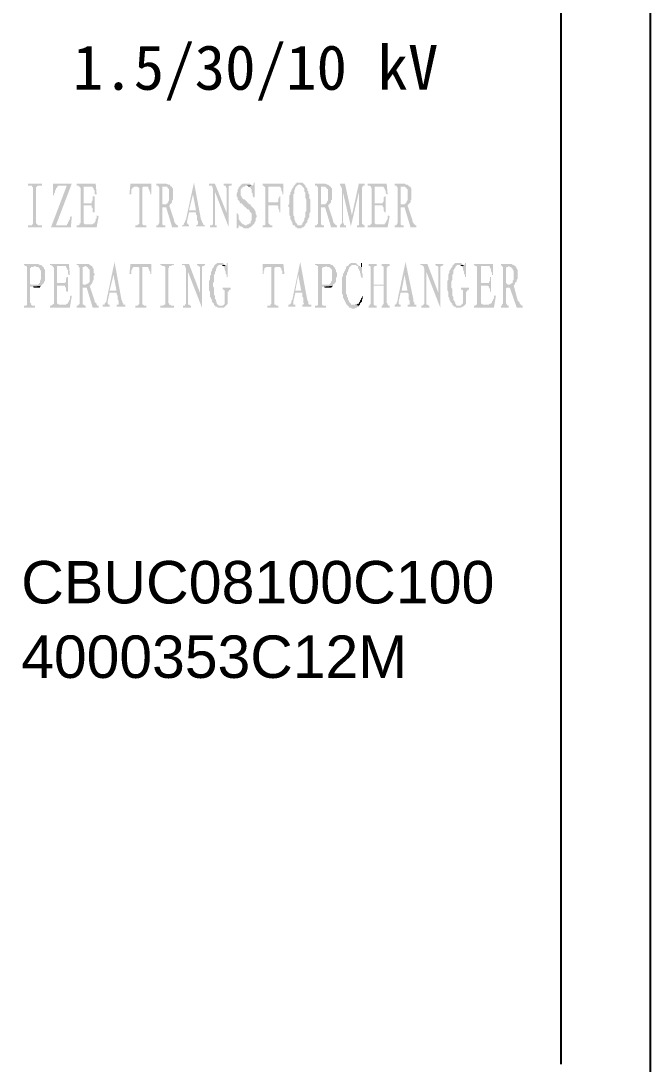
# Model space of a CAD drawing. Header units: millimetres. Extents: x 261789 to 272313, y -191856 to -185409.
# Drawn here: x 272249 to 272284.6, y -190994.5 to -190935.5 of the extents above; entities that cross this region are included whole.
import ezdxf

# ---------------------------------------------------------------- set-up
doc = ezdxf.new("R2010")
doc.units = ezdxf.units.MM
doc.header["$LTSCALE"] = 13
doc.layers.add('2', color=3, linetype='Continuous')
doc.layers.add('PDF_Geometry', color=7, linetype='Continuous')
doc.styles.add('Note Text (ANSI)', font='arial.ttf')
doc.styles.add('PDF FangSong', font='simfang.ttf')

msp = doc.modelspace()

# ---------------------------------------------------------------- hatches: boundary and pattern name
at = {"layer": '2', "linetype": 'Continuous', "transparency": 33554559}
for points in [[(272250.235, -190944.697), (272249.449, -190944.697), (272249.449, -190944.81), (272249.561, -190944.81), (272249.617, -190944.81), (272249.673, -190944.81), (272249.673, -190944.866), (272249.73, -190944.922), (272249.73, -190944.978), (272249.73, -190946.944), (272249.73, -190947), (272249.673, -190947), (272249.673, -190947.056), (272249.617, -190947.056), (272249.505, -190947.056), (272249.449, -190947.056), (272249.449, -190947.169), (272250.235, -190947.169), (272250.235, -190947.056), (272250.179, -190947.056), (272250.123, -190947.056), (272250.067, -190947.056), (272250.01, -190947.056), (272249.954, -190947), (272249.898, -190946.944), (272249.898, -190944.922), (272249.954, -190944.866), (272250.01, -190944.81), (272250.067, -190944.81), (272250.123, -190944.81), (272250.235, -190944.81)], [(272251.92, -190944.697), (272251.639, -190944.81), (272250.741, -190947.169), (272251.021, -190947.056)], [(272251.92, -190944.697), (272250.853, -190944.697), (272250.853, -190945.371), (272250.909, -190945.371), (272250.909, -190945.259), (272250.965, -190945.203), (272250.965, -190945.09), (272251.021, -190945.034), (272251.021, -190944.978), (272251.078, -190944.922), (272251.078, -190944.866), (272251.134, -190944.866), (272251.134, -190944.81), (272251.639, -190944.81)], [(272253.268, -190944.697), (272252.201, -190944.697), (272252.201, -190944.81), (272252.257, -190944.81), (272252.313, -190944.81), (272252.313, -190944.866), (272253.043, -190944.866), (272253.1, -190944.866), (272253.1, -190944.922), (272253.156, -190944.978), (272253.156, -190945.034), (272253.212, -190945.09), (272253.212, -190945.203), (272253.212, -190945.315), (272253.324, -190945.315)], [(272256.413, -190944.697), (272255.234, -190944.697), (272255.178, -190945.315), (272255.29, -190945.315), (272255.29, -190945.203), (272255.29, -190945.09), (272255.29, -190945.034), (272255.346, -190944.978), (272255.346, -190944.922), (272255.402, -190944.922), (272255.459, -190944.866), (272255.515, -190944.866)], [(272256.413, -190944.697), (272255.515, -190944.866), (272256.189, -190944.866), (272256.245, -190944.866), (272256.245, -190944.922), (272256.245, -190944.978), (272256.301, -190945.034), (272256.301, -190945.09), (272256.357, -190945.203), (272256.357, -190945.315), (272256.413, -190945.315)], [(272257.2, -190944.697), (272256.694, -190944.697), (272256.694, -190944.81), (272256.75, -190944.81), (272256.807, -190944.81), (272256.807, -190944.866), (272256.863, -190944.922), (272256.863, -190946.944), (272256.807, -190947), (272256.807, -190947.056), (272256.75, -190947.056), (272256.694, -190947.056), (272256.694, -190947.169), (272257.2, -190947.169), (272257.2, -190947.056), (272257.144, -190947.056), (272257.087, -190947.056), (272257.031, -190947), (272257.031, -190946.944), (272257.031, -190946.101), (272257.031, -190946.045), (272257.087, -190946.045), (272257.144, -190946.045), (272257.256, -190946.045), (272257.424, -190945.933), (272257.481, -190945.933), (272257.144, -190945.877), (272257.087, -190945.877), (272257.031, -190945.877), (272257.031, -190945.821), (272257.031, -190944.922), (272257.031, -190944.866), (272257.087, -190944.866), (272257.2, -190944.866), (272257.537, -190944.866), (272257.481, -190944.81), (272257.481, -190944.753), (272257.424, -190944.753), (272257.368, -190944.753), (272257.256, -190944.697)], [(272258.829, -190944.641), (272258.379, -190946.719), (272258.323, -190946.832), (272258.323, -190946.888), (272258.267, -190946.944), (272258.267, -190947), (272258.211, -190947.056), (272258.155, -190947.056), (272258.155, -190947.112), (272258.548, -190947.112), (272258.548, -190947.056), (272258.492, -190947), (272258.435, -190946.944), (272258.435, -190946.832), (272258.548, -190946.326), (272258.941, -190946.326), (272258.548, -190946.214), (272258.772, -190945.315)], [(272258.829, -190944.641), (272258.772, -190945.315), (272258.941, -190946.214), (272258.548, -190946.214), (272258.941, -190946.326), (272258.941, -190946.438), (272258.997, -190946.495), (272258.997, -190946.551), (272258.997, -190946.663), (272258.997, -190946.719), (272258.997, -190946.775), (272259.053, -190946.832), (272259.053, -190946.888), (272259.053, -190946.944), (272259.053, -190947), (272258.997, -190947.056), (272258.941, -190947.056), (272258.941, -190947.112), (272259.446, -190947.112), (272259.446, -190947.056), (272259.39, -190947.056), (272259.334, -190947), (272259.334, -190946.944), (272259.278, -190946.888), (272259.278, -190946.832), (272259.222, -190946.719)], [(272260.008, -190944.697), (272259.671, -190944.697), (272259.671, -190944.81), (272259.727, -190944.81), (272259.783, -190944.81), (272259.84, -190944.81), (272259.896, -190944.978), (272260.008, -190945.147), (272260.794, -190947.169), (272260.682, -190946.382)], [(272260.963, -190944.697), (272260.514, -190944.697), (272260.514, -190944.81), (272260.57, -190944.81), (272260.626, -190944.81), (272260.626, -190944.866), (272260.682, -190944.978), (272260.682, -190946.382), (272260.794, -190947.169), (272260.794, -190944.922), (272260.794, -190944.866), (272260.851, -190944.81), (272260.963, -190944.81)], [(272261.693, -190944.697), (272261.637, -190944.697), (272261.581, -190944.697), (272261.525, -190944.753), (272261.468, -190944.753), (272261.468, -190944.81), (272261.412, -190944.866), (272261.356, -190944.922), (272261.356, -190944.978), (272261.3, -190945.034), (272261.3, -190945.09), (272261.3, -190945.147), (272261.244, -190945.259), (272261.244, -190945.315), (272261.244, -190945.427), (272261.3, -190945.484), (272261.3, -190945.54), (272261.3, -190945.596), (272261.356, -190945.652), (272261.412, -190945.708), (272261.412, -190945.764), (272261.468, -190945.821), (272261.525, -190945.821), (272261.581, -190945.877), (272261.637, -190945.933), (272261.637, -190945.989), (272261.693, -190945.989), (272261.749, -190946.045), (272261.805, -190946.101), (272261.862, -190946.158), (272261.918, -190946.158), (272261.974, -190946.214), (272261.974, -190946.27), (272262.03, -190946.326), (272262.086, -190946.382), (272262.086, -190946.438), (272262.086, -190946.495), (272262.086, -190946.551), (272262.086, -190946.663), (272262.086, -190946.719), (272262.086, -190946.775), (272262.03, -190946.832), (272262.03, -190946.888), (272262.03, -190946.944), (272261.974, -190946.944), (272261.918, -190947), (272261.862, -190947), (272261.805, -190947.056), (272261.749, -190947.056), (272261.356, -190947.056), (272261.412, -190947.056), (272261.412, -190947.112), (272261.468, -190947.112), (272261.581, -190947.169), (272261.637, -190947.225), (272261.693, -190947.225), (272261.805, -190947.225), (272261.862, -190947.225), (272261.918, -190947.225), (272261.974, -190947.169), (272262.03, -190947.169), (272262.086, -190947.112), (272262.142, -190947.056), (272262.199, -190947), (272262.255, -190946.944), (272262.255, -190946.888), (272262.311, -190946.832), (272262.311, -190946.775), (272262.311, -190946.663), (272262.367, -190946.607), (272262.367, -190946.551), (272262.367, -190946.495), (272262.311, -190946.382), (272262.311, -190946.326), (272262.311, -190946.27), (272262.255, -190946.214), (272262.255, -190946.158), (272262.199, -190946.101), (272262.142, -190946.045), (272262.086, -190945.989), (272262.03, -190945.933), (272262.03, -190945.877), (272261.974, -190945.877), (272261.918, -190945.821), (272261.862, -190945.821), (272261.862, -190945.764), (272261.805, -190945.708), (272261.749, -190945.652), (272261.693, -190945.596), (272261.637, -190945.596), (272261.581, -190945.54), (272261.525, -190945.484), (272261.525, -190945.427), (272261.468, -190945.371), (272261.468, -190945.315), (272261.468, -190945.259), (272261.468, -190945.203), (272261.468, -190945.147), (272261.468, -190945.034), (272261.525, -190944.978), (272261.525, -190944.922), (272261.581, -190944.922), (272261.637, -190944.866), (272261.693, -190944.866), (272261.749, -190944.81), (272261.805, -190944.81), (272262.086, -190944.81), (272262.03, -190944.753), (272261.974, -190944.697), (272261.918, -190944.697), (272261.862, -190944.697), (272261.805, -190944.697)], [(272262.255, -190944.641), (272262.198, -190944.641), (272262.198, -190944.753), (272262.142, -190944.81), (272261.918, -190944.866), (272261.974, -190944.866), (272261.974, -190944.922), (272262.03, -190944.922), (272262.03, -190944.978), (272262.086, -190945.034), (272262.086, -190945.09), (272262.086, -190945.203), (272262.142, -190945.259), (272262.142, -190945.371), (272262.198, -190945.484), (272262.255, -190945.484)], [(272263.884, -190944.697), (272262.704, -190944.697), (272262.704, -190944.81), (272262.76, -190944.81), (272263.715, -190944.866), (272263.715, -190944.922), (272263.771, -190944.978), (272263.771, -190945.034), (272263.771, -190945.09), (272263.827, -190945.203), (272263.827, -190945.315), (272263.884, -190945.315)], [(272264.838, -190944.641), (272264.782, -190944.641), (272264.67, -190944.641), (272264.614, -190944.641), (272264.614, -190944.697), (272264.558, -190944.697), (272264.558, -190944.753), (272264.501, -190944.81), (272264.445, -190944.866), (272264.445, -190944.922), (272264.389, -190944.978), (272264.333, -190945.09), (272264.333, -190945.147), (272264.277, -190945.203), (272264.277, -190945.259), (272264.277, -190945.315), (272264.221, -190945.371), (272264.221, -190945.427), (272264.221, -190945.54), (272264.221, -190945.596), (272264.221, -190945.652), (272264.221, -190945.764), (272264.221, -190945.821), (272264.164, -190945.933), (272264.164, -190945.989), (272264.221, -190946.045), (272264.221, -190946.101), (272264.221, -190946.214), (272264.221, -190946.27), (272264.221, -190946.326), (272264.221, -190946.438), (272264.221, -190946.495), (272264.277, -190946.551), (272264.277, -190946.607), (272264.277, -190946.719), (272264.333, -190946.775), (272264.333, -190946.832), (272264.389, -190946.888), (272264.389, -190947), (272264.445, -190947.056), (272264.501, -190947.056), (272264.838, -190947.056), (272264.782, -190947.056), (272264.726, -190947.056), (272264.67, -190947.056), (272264.67, -190947), (272264.614, -190946.944), (272264.558, -190946.888), (272264.558, -190946.832), (272264.501, -190946.719), (272264.501, -190946.663), (272264.501, -190946.607), (272264.501, -190946.551), (272264.445, -190946.495), (272264.445, -190946.438), (272264.445, -190946.326), (272264.445, -190946.27), (272264.445, -190946.158), (272264.445, -190946.101), (272264.445, -190945.989), (272264.445, -190945.933), (272264.445, -190945.877), (272264.445, -190945.821), (272264.445, -190945.708), (272264.445, -190945.652), (272264.445, -190945.54), (272264.445, -190945.484), (272264.445, -190945.427), (272264.445, -190945.315), (272264.501, -190945.259), (272264.501, -190945.203), (272264.501, -190945.147), (272264.501, -190945.09), (272264.558, -190944.978), (272264.558, -190944.922), (272264.614, -190944.866), (272264.67, -190944.81), (272264.726, -190944.753), (272264.782, -190944.753), (272265.063, -190944.753), (272265.007, -190944.697), (272264.951, -190944.641), (272264.895, -190944.641)], [(272265.063, -190944.753), (272264.782, -190944.753), (272264.838, -190944.753), (272264.895, -190944.81), (272264.951, -190944.81), (272264.951, -190944.866), (272265.007, -190944.922), (272265.063, -190944.978), (272265.063, -190945.09), (272265.063, -190945.147), (272265.119, -190945.203), (272265.119, -190945.315), (272265.119, -190945.371), (272265.119, -190945.427), (272265.119, -190945.484), (272265.175, -190945.596), (272265.175, -190945.652), (272265.175, -190945.764), (272265.175, -190945.821), (272265.175, -190945.933), (272265.175, -190945.989), (272265.175, -190946.101), (272265.175, -190946.158), (272265.175, -190946.27), (272265.119, -190946.326), (272265.119, -190946.382), (272265.119, -190946.495), (272265.119, -190946.551), (272265.119, -190946.607), (272265.063, -190946.663), (272265.063, -190946.719), (272265.063, -190946.775), (272265.007, -190946.888), (272264.951, -190946.944), (272264.951, -190947), (272264.895, -190947.056), (272264.838, -190947.056), (272264.501, -190947.056), (272264.558, -190947.112), (272264.558, -190947.169), (272264.614, -190947.169), (272264.67, -190947.225), (272264.726, -190947.225), (272264.782, -190947.225), (272264.838, -190947.225), (272264.895, -190947.225), (272264.951, -190947.169), (272265.007, -190947.169), (272265.063, -190947.112), (272265.119, -190947.056), (272265.119, -190947), (272265.175, -190946.944), (272265.231, -190946.888), (272265.231, -190946.832), (272265.231, -190946.775), (272265.288, -190946.719), (272265.288, -190946.663), (272265.344, -190946.607), (272265.344, -190946.551), (272265.344, -190946.438), (272265.344, -190946.382), (272265.4, -190946.326), (272265.4, -190946.214), (272265.4, -190946.158), (272265.4, -190946.101), (272265.4, -190945.989), (272265.4, -190945.933), (272265.4, -190945.877), (272265.4, -190945.764), (272265.4, -190945.708), (272265.4, -190945.596), (272265.344, -190945.54), (272265.344, -190945.484), (272265.344, -190945.371), (272265.344, -190945.315), (272265.288, -190945.259), (272265.288, -190945.203), (272265.288, -190945.147), (272265.231, -190945.09), (272265.231, -190944.978), (272265.175, -190944.922), (272265.119, -190944.866), (272265.119, -190944.81)], [(272266.186, -190944.697), (272265.681, -190944.697), (272265.681, -190944.81), (272265.737, -190944.81), (272265.793, -190944.81), (272265.793, -190944.866), (272265.849, -190944.922), (272265.849, -190946.944), (272265.793, -190947), (272265.793, -190947.056), (272265.737, -190947.056), (272265.681, -190947.056), (272265.681, -190947.169), (272266.186, -190947.169), (272266.186, -190947.056), (272266.13, -190947.056), (272266.074, -190947.056), (272266.018, -190947), (272266.018, -190946.944), (272266.018, -190946.101), (272266.018, -190946.045), (272266.074, -190946.045), (272266.13, -190946.045), (272266.243, -190946.045), (272266.411, -190945.933), (272266.13, -190945.877), (272266.074, -190945.877), (272266.018, -190945.877), (272266.018, -190945.821), (272266.018, -190944.922), (272266.018, -190944.866), (272266.074, -190944.866), (272266.13, -190944.866), (272266.523, -190944.866), (272266.467, -190944.81), (272266.411, -190944.753), (272266.355, -190944.753), (272266.243, -190944.697)], [(272267.366, -190944.697), (272267.085, -190944.697), (272267.085, -190944.81), (272267.141, -190944.81), (272267.141, -190944.866), (272267.197, -190944.978), (272267.254, -190945.203), (272267.703, -190947.112), (272267.759, -190946.495)], [(272268.489, -190944.697), (272268.152, -190944.697), (272267.759, -190946.495), (272267.703, -190947.112), (272268.152, -190945.203), (272268.321, -190944.978), (272268.321, -190944.922), (272268.377, -190944.866), (272268.377, -190944.81), (272268.433, -190944.81), (272268.489, -190944.81)], [(272269.725, -190944.697), (272268.658, -190944.697), (272268.658, -190944.81), (272268.714, -190944.81), (272268.77, -190944.81), (272268.826, -190944.866), (272269.5, -190944.866), (272269.556, -190944.866), (272269.556, -190944.922), (272269.613, -190944.978), (272269.613, -190945.034), (272269.669, -190945.09), (272269.669, -190945.203), (272269.725, -190945.315), (272269.781, -190945.315)], [(272270.68, -190944.697), (272270.174, -190944.697), (272270.174, -190944.81), (272270.23, -190944.81), (272270.286, -190944.81), (272270.286, -190944.866), (272270.343, -190944.922), (272270.343, -190946.944), (272270.286, -190947), (272270.286, -190947.056), (272270.23, -190947.056), (272270.174, -190947.056), (272270.174, -190947.169), (272270.68, -190947.169), (272270.68, -190947.056), (272270.623, -190947.056), (272270.567, -190947.056), (272270.511, -190947), (272270.511, -190946.944), (272270.511, -190946.101), (272270.511, -190946.045), (272270.567, -190946.045), (272270.623, -190946.045), (272270.736, -190946.045), (272270.904, -190945.933), (272270.623, -190945.877), (272270.567, -190945.877), (272270.511, -190945.877), (272270.511, -190945.821), (272270.511, -190944.922), (272270.511, -190944.866), (272270.567, -190944.866), (272270.623, -190944.866), (272271.017, -190944.866), (272270.96, -190944.81), (272270.904, -190944.753), (272270.792, -190944.753), (272270.736, -190944.697)], [(272252.313, -190944.866), (272252.369, -190944.866), (272252.426, -190944.978), (272252.426, -190946.944), (272252.369, -190946.944), (272252.369, -190947), (272252.313, -190947.056), (272252.763, -190947), (272252.706, -190947), (272252.65, -190947), (272252.594, -190946.944), (272252.594, -190946.888), (272252.594, -190945.933), (272252.987, -190945.933), (272252.594, -190945.821), (272252.594, -190944.866), (272253.043, -190944.866)], [(272255.515, -190944.866), (272255.571, -190944.866), (272255.627, -190944.866), (272255.683, -190944.922), (272255.739, -190944.922), (272255.739, -190946.944), (272255.739, -190947), (272255.683, -190947), (272255.627, -190947.056), (272255.571, -190947.056), (272255.515, -190947.056), (272255.515, -190947.169), (272256.133, -190947.169), (272256.133, -190947.056), (272256.076, -190947.056), (272256.02, -190947.056), (272255.964, -190947.056), (272255.908, -190947), (272255.908, -190946.944), (272255.908, -190944.922), (272255.964, -190944.866), (272256.02, -190944.866), (272256.133, -190944.866), (272256.189, -190944.866)], [(272257.537, -190944.866), (272257.2, -190944.866), (272257.256, -190944.866), (272257.312, -190944.866), (272257.312, -190944.922), (272257.368, -190944.978), (272257.424, -190945.034), (272257.424, -190945.09), (272257.424, -190945.203), (272257.424, -190945.259), (272257.424, -190945.371), (272257.424, -190945.427), (272257.424, -190945.484), (272257.424, -190945.596), (272257.424, -190945.652), (272257.368, -190945.708), (272257.368, -190945.764), (272257.312, -190945.821), (272257.256, -190945.877), (272257.2, -190945.877), (272257.144, -190945.877), (272257.481, -190945.933), (272257.481, -190945.877), (272257.537, -190945.821), (272257.593, -190945.764), (272257.593, -190945.708), (272257.593, -190945.652), (272257.649, -190945.596), (272257.649, -190945.54), (272257.649, -190945.484), (272257.649, -190945.371), (272257.649, -190945.315), (272257.649, -190945.203), (272257.649, -190945.147), (272257.649, -190945.034), (272257.649, -190944.978), (272257.593, -190944.922), (272257.593, -190944.866)], [(272259.896, -190944.978), (272259.896, -190946.944), (272259.896, -190947), (272259.84, -190947.056), (272259.783, -190947.056), (272259.727, -190947.056), (272259.727, -190947.169), (272260.12, -190947.169), (272260.12, -190947.056), (272260.064, -190947.056), (272260.008, -190947.056), (272260.008, -190947), (272260.008, -190946.944), (272260.008, -190945.147)], [(272262.086, -190944.81), (272261.805, -190944.81), (272261.918, -190944.866), (272262.142, -190944.81)], [(272262.76, -190944.81), (272262.816, -190944.866), (272262.872, -190944.922), (272262.872, -190944.978), (272262.872, -190947), (272262.816, -190947.056), (272262.76, -190947.056), (272262.704, -190947.056), (272262.704, -190947.169), (272263.266, -190947.169), (272263.266, -190947.056), (272263.209, -190947.056), (272263.153, -190947.056), (272263.097, -190947), (272263.041, -190946.944), (272263.041, -190945.933), (272263.547, -190945.933), (272263.041, -190945.764), (272263.041, -190944.866), (272263.715, -190944.866)], [(272266.523, -190944.866), (272266.13, -190944.866), (272266.243, -190944.866), (272266.299, -190944.922), (272266.355, -190944.978), (272266.411, -190945.034), (272266.411, -190945.09), (272266.411, -190945.203), (272266.411, -190945.259), (272266.411, -190945.371), (272266.411, -190945.427), (272266.411, -190945.484), (272266.411, -190945.596), (272266.411, -190945.652), (272266.355, -190945.708), (272266.355, -190945.764), (272266.299, -190945.821), (272266.243, -190945.877), (272266.186, -190945.877), (272266.13, -190945.877), (272266.411, -190945.933), (272266.467, -190945.877), (272266.523, -190945.821), (272266.58, -190945.764), (272266.58, -190945.708), (272266.58, -190945.652), (272266.636, -190945.596), (272266.636, -190945.54), (272266.636, -190945.484), (272266.636, -190945.371), (272266.636, -190945.315), (272266.636, -190945.203), (272266.636, -190945.147), (272266.636, -190945.034), (272266.636, -190944.978), (272266.58, -190944.922), (272266.58, -190944.866)], [(272267.197, -190944.978), (272267.197, -190946.944), (272267.141, -190947), (272267.085, -190947.056), (272267.085, -190947.169), (272267.422, -190947.169), (272267.422, -190947.056), (272267.366, -190947.056), (272267.31, -190947.056), (272267.31, -190947), (272267.254, -190946.888), (272267.254, -190945.203)], [(272268.321, -190944.978), (272268.152, -190945.203), (272268.152, -190946.944), (272268.152, -190947), (272268.152, -190947.056), (272268.096, -190947.056), (272268.04, -190947.056), (272268.04, -190947.169), (272268.489, -190947.169), (272268.489, -190947.056), (272268.433, -190947.056), (272268.377, -190947), (272268.321, -190946.944)], [(272268.826, -190944.866), (272268.882, -190944.978), (272268.882, -190946.944), (272268.826, -190947), (272268.77, -190947.056), (272269.219, -190947), (272269.163, -190947), (272269.107, -190947), (272269.051, -190946.944), (272269.051, -190946.888), (272269.051, -190945.933), (272269.5, -190945.933), (272269.051, -190945.821), (272269.051, -190944.866), (272269.5, -190944.866)], [(272271.017, -190944.866), (272270.624, -190944.866), (272270.68, -190944.866), (272270.736, -190944.866), (272270.792, -190944.922), (272270.848, -190944.978), (272270.904, -190945.034), (272270.904, -190945.09), (272270.904, -190945.203), (272270.904, -190945.259), (272270.904, -190945.371), (272270.904, -190945.427), (272270.904, -190945.484), (272270.904, -190945.596), (272270.904, -190945.652), (272270.848, -190945.708), (272270.848, -190945.764), (272270.792, -190945.821), (272270.736, -190945.877), (272270.68, -190945.877), (272270.624, -190945.877), (272270.904, -190945.933), (272270.961, -190945.877), (272271.017, -190945.821), (272271.073, -190945.764), (272271.073, -190945.708), (272271.073, -190945.652), (272271.129, -190945.596), (272271.129, -190945.54), (272271.129, -190945.484), (272271.129, -190945.371), (272271.129, -190945.315), (272271.129, -190945.203), (272271.129, -190945.147), (272271.129, -190945.034), (272271.129, -190944.978), (272271.073, -190944.922), (272271.073, -190944.866)], [(272253.212, -190945.427), (272253.1, -190945.427), (272253.1, -190945.484), (272253.1, -190945.54), (272253.1, -190945.652), (272253.043, -190945.708), (272253.043, -190945.764), (272253.043, -190945.821), (272252.594, -190945.821), (272252.987, -190945.933), (272253.043, -190945.933), (272253.043, -190945.989), (272253.043, -190946.045), (272253.1, -190946.101), (272253.1, -190946.214), (272253.1, -190946.326), (272253.212, -190946.326)], [(272257.424, -190945.933), (272257.256, -190946.045), (272257.593, -190947.169), (272257.93, -190947.169), (272257.93, -190947.056), (272257.874, -190947.056), (272257.818, -190947), (272257.761, -190946.944), (272257.705, -190946.832), (272257.705, -190946.775)], [(272263.715, -190945.427), (272263.659, -190945.427), (272263.659, -190945.484), (272263.603, -190945.54), (272263.603, -190945.652), (272263.603, -190945.708), (272263.547, -190945.764), (272263.041, -190945.764), (272263.547, -190945.933), (272263.603, -190945.989), (272263.603, -190946.045), (272263.603, -190946.101), (272263.659, -190946.214), (272263.659, -190946.326), (272263.715, -190946.326)], [(272266.411, -190945.933), (272266.243, -190946.045), (272266.58, -190947.169), (272266.917, -190947.169), (272266.917, -190947.056), (272266.86, -190947.056), (272266.804, -190947), (272266.748, -190946.944), (272266.692, -190946.832), (272266.692, -190946.775)], [(272269.669, -190945.427), (272269.613, -190945.427), (272269.556, -190945.484), (272269.556, -190945.54), (272269.556, -190945.652), (272269.556, -190945.708), (272269.5, -190945.764), (272269.5, -190945.821), (272269.051, -190945.821), (272269.5, -190945.933), (272269.5, -190945.989), (272269.556, -190946.045), (272269.556, -190946.101), (272269.556, -190946.214), (272269.613, -190946.326), (272269.669, -190946.326)], [(272270.904, -190945.933), (272270.736, -190946.045), (272271.073, -190947.169), (272271.41, -190947.169), (272271.41, -190947.056), (272271.354, -190947.056), (272271.298, -190947), (272271.241, -190946.944), (272271.185, -190946.832), (272271.185, -190946.775)], [(272251.92, -190946.551), (272251.864, -190946.551), (272251.808, -190946.607), (272251.808, -190946.719), (272251.752, -190946.775), (272251.752, -190946.832), (272251.695, -190946.888), (272251.695, -190946.944), (272251.639, -190947), (272251.639, -190947.056), (272251.021, -190947.056), (272250.741, -190947.169), (272251.864, -190947.169)], [(272253.324, -190946.495), (272253.324, -190946.551), (272253.324, -190946.663), (272253.268, -190946.719), (272253.268, -190946.775), (272253.268, -190946.832), (272253.212, -190946.888), (272253.212, -190946.944), (272253.156, -190946.944), (272253.1, -190947), (272253.043, -190947), (272252.987, -190947), (272252.931, -190947), (272252.819, -190947), (272252.763, -190947), (272252.313, -190947.056), (272252.257, -190947.056), (272252.201, -190947.056), (272252.201, -190947.169), (272253.324, -190947.169), (272253.437, -190946.551)], [(272261.3, -190946.382), (272261.244, -190946.382), (272261.244, -190947.225), (272261.3, -190947.225), (272261.356, -190947.169), (272261.356, -190947.112), (272261.356, -190947.056), (272261.749, -190947.056), (272261.693, -190947.056), (272261.637, -190947), (272261.581, -190947), (272261.525, -190946.944), (272261.468, -190946.888), (272261.468, -190946.832), (272261.412, -190946.832), (272261.412, -190946.775), (272261.356, -190946.719), (272261.356, -190946.607), (272261.356, -190946.551), (272261.356, -190946.495)], [(272269.837, -190946.495), (272269.781, -190946.551), (272269.781, -190946.663), (272269.781, -190946.719), (272269.725, -190946.775), (272269.725, -190946.832), (272269.669, -190946.888), (272269.669, -190946.944), (272269.613, -190946.944), (272269.613, -190947), (272269.556, -190947), (272269.444, -190947), (272269.388, -190947), (272269.332, -190947), (272269.219, -190947), (272268.77, -190947.056), (272268.714, -190947.056), (272268.658, -190947.056), (272268.658, -190947.169), (272269.781, -190947.169), (272269.893, -190946.551)], [(272249.842, -190949.247), (272249.224, -190949.247), (272249.224, -190949.303), (272249.28, -190949.359), (272249.336, -190949.359), (272249.842, -190949.359), (272249.898, -190949.415), (272249.954, -190949.415), (272250.01, -190949.415), (272250.067, -190949.471), (272250.123, -190949.528), (272250.123, -190949.584), (272250.179, -190949.64), (272250.179, -190949.696), (272250.179, -190949.808), (272250.179, -190949.865), (272250.179, -190949.977), (272250.179, -190950.033), (272250.179, -190950.089), (272250.123, -190950.202), (272250.123, -190950.258), (272250.123, -190950.314), (272250.067, -190950.314), (272250.067, -190950.37), (272250.01, -190950.426), (272249.954, -190950.426), (272249.898, -190950.426), (272249.842, -190950.426), (272250.179, -190950.482), (272250.235, -190950.426), (272250.291, -190950.37), (272250.347, -190950.314), (272250.347, -190950.258), (272250.404, -190950.202), (272250.404, -190950.145), (272250.404, -190950.033), (272250.404, -190949.977), (272250.404, -190949.865), (272250.404, -190949.752), (272250.404, -190949.696), (272250.404, -190949.64), (272250.404, -190949.584), (272250.347, -190949.528), (272250.347, -190949.471), (272250.291, -190949.415), (272250.235, -190949.359), (272250.179, -190949.303), (272250.123, -190949.303), (272250.01, -190949.247), (272249.954, -190949.247), (272249.898, -190949.247)], [(272249.336, -190949.359), (272249.393, -190949.415), (272249.393, -190949.471), (272249.393, -190951.493), (272249.393, -190951.55), (272249.336, -190951.606), (272249.28, -190951.606), (272249.224, -190951.606), (272249.224, -190951.718), (272249.842, -190951.718), (272249.842, -190951.606), (272249.786, -190951.606), (272249.73, -190951.606), (272249.673, -190951.606), (272249.617, -190951.55), (272249.617, -190951.493), (272249.561, -190951.437), (272249.561, -190950.539), (272250.179, -190950.482), (272249.842, -190950.426), (272249.786, -190950.426), (272249.73, -190950.426), (272249.673, -190950.426), (272249.617, -190950.426), (272249.561, -190950.37), (272249.561, -190949.471), (272249.617, -190949.471), (272249.617, -190949.415), (272249.673, -190949.415), (272249.73, -190949.415), (272249.842, -190949.359)], [(272251.752, -190949.247), (272250.684, -190949.247), (272250.684, -190949.303), (272250.741, -190949.303), (272250.797, -190949.359), (272250.853, -190949.359), (272251.583, -190949.359), (272251.583, -190949.415), (272251.639, -190949.471), (272251.639, -190949.528), (272251.695, -190949.584), (272251.695, -190949.64), (272251.695, -190949.752), (272251.752, -190949.865), (272251.808, -190949.865)], [(272250.853, -190949.359), (272250.853, -190949.415), (272250.909, -190949.471), (272250.909, -190951.437), (272250.909, -190951.493), (272250.853, -190951.55), (272250.797, -190951.55), (272251.246, -190951.55), (272251.19, -190951.55), (272251.134, -190951.493), (272251.078, -190951.493), (272251.078, -190951.437), (272251.078, -190950.482), (272251.527, -190950.482), (272251.078, -190950.314), (272251.078, -190949.359), (272251.583, -190949.359)], [(272252.706, -190949.247), (272252.201, -190949.247), (272252.201, -190949.303), (272252.257, -190949.303), (272252.313, -190949.359), (272252.313, -190949.415), (272252.369, -190949.471), (272252.369, -190951.493), (272252.313, -190951.55), (272252.257, -190951.606), (272252.201, -190951.606), (272252.201, -190951.718), (272252.706, -190951.718), (272252.706, -190951.606), (272252.65, -190951.606), (272252.594, -190951.55), (272252.538, -190951.55), (272252.538, -190951.437), (272252.538, -190950.651), (272252.538, -190950.595), (272252.594, -190950.595), (272252.65, -190950.595), (272252.763, -190950.595), (272252.931, -190950.482), (272252.987, -190950.482), (272252.65, -190950.426), (272252.594, -190950.426), (272252.538, -190950.37), (272252.538, -190950.314), (272252.538, -190949.471), (272252.538, -190949.415), (272252.594, -190949.415), (272252.706, -190949.359), (272253.043, -190949.359), (272252.987, -190949.359), (272252.987, -190949.303), (272252.931, -190949.303), (272252.875, -190949.247), (272252.763, -190949.247)], [(272253.043, -190949.359), (272252.706, -190949.359), (272252.763, -190949.415), (272252.819, -190949.415), (272252.819, -190949.471), (272252.875, -190949.528), (272252.931, -190949.584), (272252.931, -190949.64), (272252.931, -190949.696), (272252.931, -190949.808), (272252.931, -190949.921), (272252.931, -190949.977), (272252.931, -190950.033), (272252.931, -190950.145), (272252.931, -190950.202), (272252.931, -190950.258), (272252.875, -190950.314), (272252.819, -190950.37), (272252.763, -190950.37), (272252.706, -190950.426), (272252.65, -190950.426), (272252.987, -190950.482), (272252.987, -190950.426), (272253.043, -190950.37), (272253.1, -190950.258), (272253.1, -190950.202), (272253.156, -190950.145), (272253.156, -190950.089), (272253.156, -190950.033), (272253.156, -190949.921), (272253.212, -190949.865), (272253.212, -190949.808), (272253.156, -190949.752), (272253.156, -190949.64), (272253.156, -190949.584), (272253.156, -190949.528), (272253.1, -190949.471), (272253.1, -190949.415)], [(272254.335, -190949.134), (272253.886, -190951.269), (272253.886, -190951.325), (272253.83, -190951.437), (272253.773, -190951.493), (272253.773, -190951.55), (272253.717, -190951.55), (272253.661, -190951.55), (272253.661, -190951.662), (272254.054, -190951.662), (272254.054, -190951.55), (272253.998, -190951.55), (272253.942, -190951.493), (272253.942, -190951.437), (272253.942, -190951.381), (272254.054, -190950.876), (272254.447, -190950.876), (272254.054, -190950.763), (272254.279, -190949.865)], [(272254.335, -190949.134), (272254.279, -190949.865), (272254.447, -190950.763), (272254.054, -190950.763), (272254.447, -190950.876), (272254.447, -190950.932), (272254.504, -190951.044), (272254.504, -190951.1), (272254.504, -190951.156), (272254.504, -190951.213), (272254.56, -190951.325), (272254.56, -190951.381), (272254.56, -190951.437), (272254.56, -190951.493), (272254.56, -190951.55), (272254.504, -190951.55), (272254.447, -190951.55), (272254.447, -190951.662), (272254.953, -190951.662), (272254.953, -190951.55), (272254.897, -190951.55), (272254.841, -190951.55), (272254.841, -190951.493), (272254.784, -190951.437), (272254.784, -190951.381), (272254.728, -190951.269)], [(272256.413, -190949.247), (272255.234, -190949.247), (272255.178, -190949.808), (272255.29, -190949.808), (272255.29, -190949.696), (272255.29, -190949.64), (272255.29, -190949.584), (272255.346, -190949.528), (272255.346, -190949.471), (272255.402, -190949.415), (272255.459, -190949.415), (272255.515, -190949.415)], [(272256.413, -190949.247), (272255.515, -190949.415), (272256.189, -190949.415), (272256.245, -190949.415), (272256.245, -190949.471), (272256.301, -190949.584), (272256.301, -190949.64), (272256.357, -190949.696), (272256.357, -190949.808), (272256.413, -190949.808)], [(272255.515, -190949.415), (272255.571, -190949.415), (272255.627, -190949.415), (272255.683, -190949.415), (272255.739, -190949.471), (272255.739, -190951.493), (272255.683, -190951.55), (272255.627, -190951.606), (272255.571, -190951.606), (272255.515, -190951.606), (272255.515, -190951.718), (272256.133, -190951.718), (272256.133, -190951.606), (272256.076, -190951.606), (272256.02, -190951.606), (272255.964, -190951.55), (272255.908, -190951.55), (272255.908, -190951.493), (272255.908, -190949.471), (272255.908, -190949.415), (272255.964, -190949.415), (272256.02, -190949.415), (272256.133, -190949.415), (272256.189, -190949.415)], [(272257.705, -190949.247), (272256.919, -190949.247), (272256.919, -190949.303), (272256.975, -190949.303), (272257.031, -190949.359), (272257.087, -190949.359), (272257.144, -190949.359), (272257.2, -190949.415), (272257.2, -190949.471), (272257.2, -190951.493), (272257.2, -190951.55), (272257.144, -190951.55), (272257.087, -190951.606), (272257.031, -190951.606), (272256.919, -190951.606), (272256.919, -190951.718), (272257.705, -190951.718), (272257.705, -190951.606), (272257.593, -190951.606), (272257.537, -190951.606), (272257.481, -190951.55), (272257.424, -190951.55), (272257.424, -190951.493), (272257.368, -190951.437), (272257.368, -190949.471), (272257.424, -190949.471), (272257.424, -190949.415), (272257.424, -190949.359), (272257.481, -190949.359), (272257.537, -190949.359), (272257.593, -190949.303), (272257.705, -190949.303)], [(272258.548, -190949.247), (272258.155, -190949.247), (272258.155, -190949.303), (272258.267, -190949.303), (272258.323, -190949.359), (272258.379, -190949.528), (272258.492, -190949.696), (272259.278, -190951.718), (272259.166, -190950.876)], [(272259.446, -190949.247), (272258.997, -190949.247), (272258.997, -190949.303), (272259.053, -190949.359), (272259.109, -190949.359), (272259.165, -190949.415), (272259.165, -190949.471), (272259.165, -190950.876), (272259.278, -190951.718), (272259.278, -190949.471), (272259.278, -190949.415), (272259.334, -190949.359), (272259.39, -190949.359), (272259.446, -190949.303)], [(272260.289, -190949.191), (272260.233, -190949.191), (272260.177, -190949.191), (272260.12, -190949.191), (272260.12, -190949.247), (272260.064, -190949.247), (272260.008, -190949.303), (272259.952, -190949.359), (272259.952, -190949.415), (272259.896, -190949.471), (272259.84, -190949.584), (272259.84, -190949.64), (272259.783, -190949.696), (272259.783, -190949.752), (272259.783, -190949.865), (272259.727, -190949.921), (272259.727, -190949.977), (272259.727, -190950.033), (272259.727, -190950.145), (272259.671, -190950.202), (272259.671, -190950.314), (272259.671, -190950.37), (272259.671, -190950.482), (272259.671, -190950.539), (272259.671, -190950.651), (272259.671, -190950.707), (272259.727, -190950.819), (272259.727, -190950.876), (272259.727, -190950.932), (272259.727, -190950.988), (272259.727, -190951.1), (272259.783, -190951.156), (272259.783, -190951.213), (272259.84, -190951.269), (272259.84, -190951.325), (272259.84, -190951.381), (272259.896, -190951.437), (272259.952, -190951.493), (272259.952, -190951.55), (272260.008, -190951.606), (272260.064, -190951.662), (272260.12, -190951.662), (272260.177, -190951.718), (272260.233, -190951.718), (272260.289, -190951.718), (272260.345, -190951.718), (272260.457, -190951.718), (272260.514, -190951.718), (272260.57, -190951.662), (272260.289, -190951.606), (272260.233, -190951.606), (272260.177, -190951.55), (272260.12, -190951.493), (272260.12, -190951.437), (272260.064, -190951.325), (272260.064, -190951.269), (272260.008, -190951.213), (272260.008, -190951.156), (272260.008, -190951.1), (272260.008, -190951.044), (272259.952, -190950.988), (272259.952, -190950.876), (272259.952, -190950.819), (272259.952, -190950.763), (272259.952, -190950.651), (272259.952, -190950.595), (272259.896, -190950.482), (272259.896, -190950.426), (272259.896, -190950.314), (272259.952, -190950.258), (272259.952, -190950.145), (272259.952, -190950.089), (272259.952, -190950.033), (272259.952, -190949.921), (272259.952, -190949.865), (272260.008, -190949.808), (272260.008, -190949.752), (272260.008, -190949.696), (272260.064, -190949.64), (272260.064, -190949.528), (272260.12, -190949.471), (272260.12, -190949.415), (272260.177, -190949.359), (272260.233, -190949.303), (272260.289, -190949.303), (272260.57, -190949.303), (272260.514, -190949.247), (272260.457, -190949.191), (272260.401, -190949.191), (272260.345, -190949.191)], [(272260.57, -190949.303), (272260.289, -190949.303), (272260.345, -190949.303), (272260.401, -190949.303), (272260.457, -190949.359), (272260.514, -190949.359), (272260.626, -190949.359)], [(272260.738, -190949.191), (272260.682, -190949.191), (272260.682, -190949.247), (272260.682, -190949.303), (272260.626, -190949.359), (272260.514, -190949.359), (272260.514, -190949.415), (272260.57, -190949.471), (272260.57, -190949.528), (272260.57, -190949.584), (272260.626, -190949.696), (272260.626, -190949.808), (272260.682, -190949.865), (272260.682, -190949.977), (272260.738, -190949.977), (272260.738, -190949.865), (272260.738, -190949.808), (272260.738, -190949.696), (272260.738, -190949.64), (272260.738, -190949.584), (272260.738, -190949.528), (272260.738, -190949.471), (272260.738, -190949.415), (272260.738, -190949.303), (272260.738, -190949.247)], [(272263.884, -190949.247), (272262.704, -190949.247), (272262.704, -190949.808), (272262.76, -190949.808), (272262.76, -190949.696), (272262.76, -190949.64), (272262.816, -190949.584), (272262.816, -190949.528), (272262.816, -190949.471), (272262.873, -190949.471), (272262.873, -190949.415), (272262.929, -190949.415), (272263.041, -190949.415)], [(272263.041, -190949.415), (272263.097, -190949.415), (272263.153, -190949.415), (272263.21, -190949.415), (272263.21, -190949.471), (272263.21, -190951.493), (272263.153, -190951.55), (272263.153, -190951.606), (272263.097, -190951.606), (272262.985, -190951.606), (272262.985, -190951.718), (272263.603, -190951.718), (272263.603, -190951.606), (272263.547, -190951.606), (272263.49, -190951.606), (272263.434, -190951.55), (272263.378, -190951.55), (272263.378, -190951.493), (272263.378, -190949.471), (272263.434, -190949.415), (272263.547, -190949.415), (272263.603, -190949.415), (272263.715, -190949.415)], [(272263.884, -190949.247), (272263.041, -190949.415), (272263.715, -190949.415), (272263.715, -190949.471), (272263.771, -190949.471), (272263.771, -190949.584), (272263.827, -190949.64), (272263.827, -190949.696), (272263.827, -190949.808), (272263.94, -190949.808)], [(272264.838, -190949.134), (272264.389, -190951.269), (272264.333, -190951.325), (272264.333, -190951.437), (272264.277, -190951.493), (272264.221, -190951.55), (272264.164, -190951.55), (272264.164, -190951.662), (272264.558, -190951.662), (272264.558, -190951.55), (272264.445, -190951.55), (272264.445, -190951.493), (272264.445, -190951.437), (272264.445, -190951.381), (272264.558, -190950.876), (272264.951, -190950.876), (272264.558, -190950.763), (272264.726, -190949.865)], [(272264.838, -190949.134), (272264.726, -190949.865), (272264.895, -190950.763), (272264.558, -190950.763), (272264.951, -190950.876), (272264.951, -190950.932), (272264.951, -190951.044), (272264.951, -190951.1), (272265.007, -190951.156), (272265.007, -190951.213), (272265.007, -190951.325), (272265.007, -190951.381), (272265.007, -190951.437), (272265.063, -190951.493), (272265.007, -190951.55), (272264.951, -190951.55), (272264.951, -190951.662), (272265.456, -190951.662), (272265.456, -190951.55), (272265.4, -190951.55), (272265.344, -190951.55), (272265.288, -190951.493), (272265.288, -190951.437), (272265.288, -190951.381), (272265.232, -190951.269)], [(272266.299, -190949.247), (272265.681, -190949.247), (272265.681, -190949.303), (272265.737, -190949.303), (272265.793, -190949.359), (272265.849, -190949.359), (272266.299, -190949.359), (272266.355, -190949.415), (272266.411, -190949.415), (272266.467, -190949.415), (272266.523, -190949.471), (272266.58, -190949.528), (272266.636, -190949.584), (272266.636, -190949.64), (272266.636, -190949.696), (272266.636, -190949.808), (272266.636, -190949.865), (272266.636, -190949.977), (272266.636, -190950.033), (272266.636, -190950.089), (272266.636, -190950.202), (272266.58, -190950.258), (272266.58, -190950.314), (272266.523, -190950.37), (272266.467, -190950.426), (272266.411, -190950.426), (272266.355, -190950.426), (272266.299, -190950.426), (272266.692, -190950.482), (272266.692, -190950.426), (272266.748, -190950.37), (272266.804, -190950.37), (272266.804, -190950.314), (272266.86, -190950.258), (272266.86, -190950.202), (272266.86, -190950.145), (272266.86, -190950.033), (272266.917, -190949.977), (272266.917, -190949.865), (272266.917, -190949.752), (272266.86, -190949.696), (272266.86, -190949.64), (272266.86, -190949.584), (272266.804, -190949.528), (272266.804, -190949.471), (272266.748, -190949.415), (272266.692, -190949.359), (272266.692, -190949.303), (272266.636, -190949.303), (272266.58, -190949.303), (272266.523, -190949.247), (272266.467, -190949.247), (272266.355, -190949.247)], [(272265.849, -190949.359), (272265.849, -190949.415), (272265.849, -190949.471), (272265.849, -190951.493), (272265.849, -190951.55), (272265.793, -190951.606), (272265.737, -190951.606), (272265.681, -190951.606), (272265.681, -190951.718), (272266.299, -190951.718), (272266.299, -190951.606), (272266.186, -190951.606), (272266.13, -190951.606), (272266.074, -190951.55), (272266.074, -190951.493), (272266.074, -190951.437), (272266.074, -190950.539), (272266.692, -190950.482), (272266.299, -190950.426), (272266.186, -190950.426), (272266.13, -190950.426), (272266.074, -190950.426), (272266.074, -190950.37), (272266.074, -190949.471), (272266.13, -190949.415), (272266.243, -190949.415), (272266.299, -190949.359)], [(272267.591, -190949.247), (272267.591, -190949.303), (272267.534, -190949.359), (272267.478, -190949.359), (272267.422, -190949.471), (272267.422, -190949.528), (272267.366, -190949.584), (272267.366, -190949.64), (272267.31, -190949.696), (272267.31, -190949.752), (272267.254, -190949.808), (272267.254, -190949.865), (272267.254, -190949.921), (272267.197, -190950.033), (272267.197, -190950.089), (272267.197, -190950.145), (272267.197, -190950.258), (272267.197, -190950.314), (272267.197, -190950.37), (272267.197, -190950.482), (272267.197, -190950.595), (272267.197, -190950.651), (272267.197, -190950.707), (272267.197, -190950.819), (272267.197, -190950.876), (272267.197, -190950.932), (272267.254, -190950.988), (272267.254, -190951.1), (272267.254, -190951.156), (272267.31, -190951.213), (272267.31, -190951.269), (272267.366, -190951.325), (272267.366, -190951.381), (272267.422, -190951.437), (272267.422, -190951.493), (272267.478, -190951.55), (272267.534, -190951.606), (272267.591, -190951.662), (272267.591, -190951.718), (272267.647, -190951.718), (272267.703, -190951.718), (272267.759, -190951.774), (272267.815, -190951.774), (272267.871, -190951.774), (272267.928, -190951.774), (272267.984, -190951.718), (272268.04, -190951.718), (272268.096, -190951.662), (272268.152, -190951.662), (272268.152, -190951.606), (272267.928, -190951.55), (272267.871, -190951.55), (272267.815, -190951.55), (272267.759, -190951.55), (272267.703, -190951.55), (272267.703, -190951.493), (272267.647, -190951.437), (272267.591, -190951.381), (272267.591, -190951.325), (272267.534, -190951.269), (272267.534, -190951.213), (272267.534, -190951.156), (272267.478, -190951.1), (272267.478, -190951.044), (272267.478, -190950.988), (272267.422, -190950.932), (272267.422, -190950.819), (272267.422, -190950.763), (272267.422, -190950.707), (272267.422, -190950.595), (272267.422, -190950.539), (272267.422, -190950.426), (272267.422, -190950.314), (272267.422, -190950.258), (272267.422, -190950.145), (272267.422, -190950.089), (272267.422, -190950.033), (272267.422, -190949.921), (272267.478, -190949.865), (272267.478, -190949.808), (272267.478, -190949.752), (272267.534, -190949.696), (272267.534, -190949.64), (272267.591, -190949.528), (272267.591, -190949.471), (272267.647, -190949.415), (272267.703, -190949.359), (272267.759, -190949.303), (272267.815, -190949.303)], [(272267.871, -190949.191), (272267.815, -190949.191), (272267.759, -190949.191), (272267.703, -190949.191), (272267.647, -190949.247), (272267.59, -190949.247), (272267.815, -190949.303), (272267.871, -190949.303), (272267.927, -190949.303), (272267.984, -190949.303), (272268.04, -190949.359), (272268.096, -190949.359), (272268.096, -190949.415), (272268.096, -190949.471), (272268.152, -190949.528), (272268.152, -190949.584), (272268.208, -190949.64), (272268.208, -190949.752), (272268.264, -190949.808), (272268.264, -190949.921), (272268.321, -190950.033), (272268.377, -190950.033), (272268.377, -190949.977), (272268.377, -190949.865), (272268.377, -190949.808), (272268.321, -190949.752), (272268.321, -190949.64), (272268.321, -190949.584), (272268.321, -190949.528), (272268.321, -190949.471), (272268.321, -190949.415), (272268.264, -190949.415), (272268.208, -190949.415), (272268.208, -190949.359), (272268.152, -190949.359), (272268.096, -190949.303), (272268.04, -190949.247), (272267.984, -190949.191), (272267.927, -190949.191)], [(272268.321, -190949.191), (272268.265, -190949.191), (272268.265, -190949.303), (272268.265, -190949.359), (272268.265, -190949.415), (272268.321, -190949.415), (272268.321, -190949.359), (272268.321, -190949.247)], [(272269.163, -190949.247), (272268.714, -190949.247), (272268.714, -190949.359), (272268.77, -190949.359), (272268.826, -190949.415), (272268.826, -190949.471), (272268.826, -190951.493), (272268.77, -190951.55), (272268.77, -190951.606), (272268.714, -190951.606), (272268.714, -190951.718), (272269.163, -190951.718), (272269.163, -190951.606), (272269.107, -190951.606), (272269.051, -190951.606), (272268.995, -190951.55), (272268.995, -190951.493), (272268.995, -190950.482), (272269.556, -190950.482), (272268.995, -190950.426), (272268.995, -190949.471), (272268.995, -190949.415), (272269.051, -190949.359), (272269.107, -190949.359), (272269.163, -190949.359)], [(272269.893, -190949.247), (272269.444, -190949.247), (272269.444, -190949.359), (272269.5, -190949.359), (272269.556, -190949.415), (272269.556, -190949.471), (272269.556, -190950.426), (272268.995, -190950.426), (272269.556, -190950.482), (272269.556, -190951.437), (272269.556, -190951.493), (272269.5, -190951.55), (272269.5, -190951.606), (272269.444, -190951.606), (272269.444, -190951.718), (272269.893, -190951.718), (272269.893, -190951.606), (272269.837, -190951.606), (272269.781, -190951.55), (272269.781, -190951.493), (272269.725, -190951.437), (272269.725, -190949.471), (272269.781, -190949.415), (272269.781, -190949.359), (272269.837, -190949.359), (272269.893, -190949.359)], [(272270.792, -190949.134), (272270.343, -190951.269), (272270.343, -190951.325), (272270.287, -190951.437), (272270.287, -190951.493), (272270.23, -190951.55), (272270.174, -190951.55), (272270.174, -190951.662), (272270.511, -190951.662), (272270.511, -190951.55), (272270.455, -190951.55), (272270.399, -190951.493), (272270.399, -190951.437), (272270.399, -190951.381), (272270.511, -190950.876), (272270.904, -190950.876), (272270.567, -190950.763), (272270.736, -190949.865)], [(272270.792, -190949.134), (272270.736, -190949.865), (272270.904, -190950.763), (272270.567, -190950.763), (272270.904, -190950.876), (272270.961, -190950.932), (272270.961, -190951.044), (272270.961, -190951.1), (272270.961, -190951.156), (272270.961, -190951.213), (272271.017, -190951.325), (272271.017, -190951.381), (272271.017, -190951.437), (272271.017, -190951.493), (272271.017, -190951.55), (272270.904, -190951.55), (272270.904, -190951.662), (272271.41, -190951.662), (272271.41, -190951.55), (272271.354, -190951.55), (272271.298, -190951.55), (272271.298, -190951.493), (272271.298, -190951.437), (272271.241, -190951.381), (272271.241, -190951.269)], [(272272.028, -190949.247), (272271.635, -190949.247), (272271.635, -190949.303), (272271.691, -190949.303), (272271.803, -190949.359), (272271.859, -190949.528), (272271.972, -190949.696), (272272.758, -190951.718), (272272.646, -190950.876)], [(272272.926, -190949.247), (272272.477, -190949.247), (272272.477, -190949.303), (272272.533, -190949.359), (272272.589, -190949.359), (272272.646, -190949.415), (272272.646, -190949.471), (272272.646, -190950.876), (272272.758, -190951.718), (272272.758, -190949.471), (272272.758, -190949.415), (272272.814, -190949.359), (272272.87, -190949.359), (272272.926, -190949.303)], [(272273.769, -190949.191), (272273.713, -190949.191), (272273.657, -190949.191), (272273.6, -190949.191), (272273.544, -190949.247), (272273.488, -190949.303), (272273.432, -190949.359), (272273.432, -190949.415), (272273.376, -190949.471), (272273.32, -190949.584), (272273.263, -190949.64), (272273.263, -190949.696), (272273.263, -190949.752), (272273.207, -190949.865), (272273.207, -190949.921), (272273.207, -190949.977), (272273.207, -190950.033), (272273.207, -190950.145), (272273.151, -190950.202), (272273.151, -190950.314), (272273.151, -190950.37), (272273.151, -190950.482), (272273.151, -190950.539), (272273.151, -190950.651), (272273.151, -190950.707), (272273.207, -190950.819), (272273.207, -190950.876), (272273.207, -190950.932), (272273.207, -190950.988), (272273.207, -190951.1), (272273.263, -190951.156), (272273.263, -190951.213), (272273.263, -190951.269), (272273.32, -190951.325), (272273.32, -190951.381), (272273.376, -190951.437), (272273.432, -190951.493), (272273.432, -190951.55), (272273.488, -190951.606), (272273.544, -190951.662), (272273.6, -190951.662), (272273.657, -190951.718), (272273.713, -190951.718), (272273.769, -190951.718), (272273.825, -190951.718), (272273.881, -190951.718), (272273.937, -190951.718), (272273.994, -190951.662), (272274.05, -190951.662), (272273.769, -190951.606), (272273.713, -190951.606), (272273.657, -190951.606), (272273.657, -190951.55), (272273.6, -190951.493), (272273.6, -190951.437), (272273.544, -190951.325), (272273.488, -190951.269), (272273.488, -190951.213), (272273.488, -190951.156), (272273.488, -190951.1), (272273.432, -190951.044), (272273.432, -190950.988), (272273.432, -190950.876), (272273.432, -190950.819), (272273.432, -190950.763), (272273.432, -190950.651), (272273.376, -190950.595), (272273.376, -190950.482), (272273.376, -190950.426), (272273.376, -190950.314), (272273.376, -190950.258), (272273.432, -190950.145), (272273.432, -190950.089), (272273.432, -190950.033), (272273.432, -190949.921), (272273.432, -190949.865), (272273.488, -190949.808), (272273.488, -190949.752), (272273.488, -190949.696), (272273.488, -190949.64), (272273.544, -190949.528), (272273.6, -190949.471), (272273.6, -190949.415), (272273.657, -190949.359), (272273.713, -190949.303), (272273.769, -190949.303), (272274.05, -190949.303), (272273.994, -190949.247), (272273.937, -190949.191), (272273.881, -190949.191), (272273.825, -190949.191)], [(272274.05, -190949.303), (272273.769, -190949.303), (272273.825, -190949.303), (272273.881, -190949.303), (272273.937, -190949.359), (272273.994, -190949.359), (272274.106, -190949.359)], [(272274.218, -190949.191), (272274.162, -190949.191), (272274.162, -190949.247), (272274.106, -190949.303), (272274.106, -190949.359), (272273.994, -190949.359), (272273.994, -190949.415), (272274.05, -190949.471), (272274.05, -190949.528), (272274.05, -190949.584), (272274.106, -190949.696), (272274.106, -190949.808), (272274.162, -190949.865), (272274.162, -190949.977), (272274.218, -190949.977), (272274.218, -190949.865), (272274.218, -190949.808), (272274.218, -190949.696), (272274.218, -190949.64), (272274.218, -190949.584), (272274.218, -190949.528), (272274.218, -190949.471), (272274.218, -190949.415), (272274.218, -190949.303), (272274.218, -190949.247)], [(272275.735, -190949.247), (272274.668, -190949.247), (272274.668, -190949.303), (272274.724, -190949.359), (272274.78, -190949.359), (272275.51, -190949.359), (272275.566, -190949.415), (272275.566, -190949.471), (272275.622, -190949.528), (272275.622, -190949.584), (272275.622, -190949.64), (272275.679, -190949.752), (272275.679, -190949.865), (272275.735, -190949.865)], [(272274.78, -190949.359), (272274.836, -190949.415), (272274.836, -190949.471), (272274.836, -190951.437), (272274.836, -190951.493), (272274.836, -190951.55), (272274.78, -190951.55), (272275.229, -190951.55), (272275.173, -190951.55), (272275.117, -190951.493), (272275.061, -190951.493), (272275.061, -190951.437), (272275.061, -190950.482), (272275.454, -190950.482), (272275.061, -190950.314), (272275.061, -190949.359), (272275.51, -190949.359)], [(272276.69, -190949.247), (272276.184, -190949.247), (272276.184, -190949.303), (272276.24, -190949.359), (272276.296, -190949.415), (272276.296, -190949.471), (272276.296, -190951.493), (272276.24, -190951.55), (272276.24, -190951.606), (272276.184, -190951.606), (272276.184, -190951.718), (272276.633, -190951.718), (272276.633, -190951.606), (272276.577, -190951.606), (272276.521, -190951.55), (272276.465, -190951.437), (272276.465, -190950.651), (272276.521, -190950.595), (272276.577, -190950.595), (272276.633, -190950.595), (272276.69, -190950.595), (272276.914, -190950.482), (272276.633, -190950.426), (272276.577, -190950.426), (272276.521, -190950.37), (272276.465, -190950.314), (272276.465, -190949.471), (272276.521, -190949.415), (272276.577, -190949.415), (272276.633, -190949.359), (272277.027, -190949.359), (272276.97, -190949.359), (272276.914, -190949.303), (272276.858, -190949.303), (272276.802, -190949.247), (272276.746, -190949.247)], [(272277.027, -190949.359), (272276.633, -190949.359), (272276.69, -190949.415), (272276.746, -190949.415), (272276.802, -190949.471), (272276.858, -190949.528), (272276.858, -190949.584), (272276.914, -190949.64), (272276.914, -190949.696), (272276.914, -190949.808), (272276.914, -190949.921), (272276.914, -190949.977), (272276.914, -190950.033), (272276.914, -190950.145), (272276.858, -190950.202), (272276.858, -190950.258), (272276.858, -190950.314), (272276.802, -190950.314), (272276.802, -190950.37), (272276.746, -190950.37), (272276.69, -190950.426), (272276.633, -190950.426), (272276.914, -190950.482), (272276.97, -190950.426), (272276.97, -190950.37), (272277.027, -190950.258), (272277.083, -190950.258), (272277.083, -190950.202), (272277.083, -190950.145), (272277.139, -190950.089), (272277.139, -190950.033), (272277.139, -190949.921), (272277.139, -190949.865), (272277.139, -190949.808), (272277.139, -190949.752), (272277.139, -190949.64), (272277.139, -190949.584), (272277.083, -190949.528), (272277.083, -190949.471), (272277.027, -190949.415)], [(272251.695, -190949.977), (272251.639, -190949.977), (272251.583, -190950.089), (272251.583, -190950.202), (272251.583, -190950.258), (272251.527, -190950.314), (272251.078, -190950.314), (272251.527, -190950.482), (272251.527, -190950.539), (272251.583, -190950.595), (272251.583, -190950.651), (272251.583, -190950.763), (272251.639, -190950.819), (272251.695, -190950.819)], [(272258.379, -190949.528), (272258.379, -190951.493), (272258.323, -190951.55), (272258.323, -190951.606), (272258.211, -190951.606), (272258.211, -190951.718), (272258.66, -190951.718), (272258.66, -190951.606), (272258.604, -190951.606), (272258.548, -190951.55), (272258.492, -190951.55), (272258.492, -190951.437), (272258.492, -190949.696)], [(272271.859, -190949.528), (272271.859, -190951.493), (272271.803, -190951.55), (272271.747, -190951.606), (272271.691, -190951.606), (272271.691, -190951.718), (272272.14, -190951.718), (272272.14, -190951.606), (272272.084, -190951.606), (272272.028, -190951.55), (272271.972, -190951.55), (272271.972, -190951.437), (272271.972, -190949.696)], [(272275.622, -190949.977), (272275.566, -190949.977), (272275.566, -190950.089), (272275.566, -190950.202), (272275.51, -190950.258), (272275.51, -190950.314), (272275.454, -190950.314), (272275.061, -190950.314), (272275.454, -190950.482), (272275.51, -190950.539), (272275.51, -190950.595), (272275.566, -190950.651), (272275.566, -190950.763), (272275.566, -190950.819), (272275.622, -190950.819)], [(272250.179, -190950.482), (272249.561, -190950.539), (272249.673, -190950.539), (272249.73, -190950.539), (272249.786, -190950.595), (272249.842, -190950.595), (272249.898, -190950.595), (272249.954, -190950.595), (272250.01, -190950.595), (272250.067, -190950.595), (272250.123, -190950.595), (272250.123, -190950.539)], [(272252.931, -190950.482), (272252.763, -190950.595), (272253.099, -190951.718), (272253.436, -190951.718), (272253.436, -190951.606), (272253.38, -190951.606), (272253.324, -190951.55), (272253.324, -190951.493), (272253.268, -190951.437), (272253.212, -190951.381), (272253.212, -190951.325)], [(272260.907, -190950.595), (272260.457, -190950.595), (272260.457, -190950.707), (272260.514, -190950.707), (272260.57, -190950.763), (272260.57, -190950.819), (272260.57, -190950.932), (272260.57, -190951.044), (272260.57, -190951.156), (272260.57, -190951.213), (272260.57, -190951.325), (272260.57, -190951.381), (272260.57, -190951.437), (272260.57, -190951.493), (272260.514, -190951.55), (272260.457, -190951.606), (272260.401, -190951.606), (272260.289, -190951.606), (272260.57, -190951.662), (272260.626, -190951.606), (272260.682, -190951.55), (272260.738, -190951.493), (272260.738, -190951.437), (272260.738, -190950.819), (272260.794, -190950.819), (272260.794, -190950.763), (272260.851, -190950.707), (272260.907, -190950.707)], [(272266.692, -190950.482), (272266.074, -190950.539), (272266.13, -190950.539), (272266.186, -190950.539), (272266.243, -190950.595), (272266.299, -190950.595), (272266.355, -190950.595), (272266.411, -190950.595), (272266.467, -190950.595), (272266.523, -190950.595), (272266.58, -190950.595), (272266.636, -190950.539)], [(272274.387, -190950.595), (272273.937, -190950.595), (272273.937, -190950.707), (272273.994, -190950.707), (272274.05, -190950.763), (272274.05, -190950.819), (272274.05, -190950.932), (272274.05, -190951.044), (272274.05, -190951.156), (272274.05, -190951.213), (272274.05, -190951.325), (272274.05, -190951.381), (272274.05, -190951.437), (272274.05, -190951.493), (272273.994, -190951.493), (272273.994, -190951.55), (272273.937, -190951.55), (272273.937, -190951.606), (272273.881, -190951.606), (272273.769, -190951.606), (272274.05, -190951.662), (272274.106, -190951.606), (272274.162, -190951.55), (272274.218, -190951.493), (272274.218, -190951.437), (272274.218, -190950.819), (272274.274, -190950.819), (272274.274, -190950.763), (272274.331, -190950.707), (272274.387, -190950.707)], [(272276.914, -190950.482), (272276.69, -190950.595), (272277.083, -190951.718), (272277.42, -190951.718), (272277.42, -190951.606), (272277.364, -190951.606), (272277.307, -190951.55), (272277.251, -190951.493), (272277.251, -190951.437), (272277.195, -190951.381), (272277.139, -190951.325)], [(272251.864, -190951.044), (272251.808, -190951.1), (272251.808, -190951.213), (272251.808, -190951.269), (272251.752, -190951.325), (272251.752, -190951.381), (272251.695, -190951.437), (272251.695, -190951.493), (272251.639, -190951.493), (272251.583, -190951.55), (272251.527, -190951.55), (272251.415, -190951.55), (272251.358, -190951.55), (272251.246, -190951.55), (272250.797, -190951.55), (272250.741, -190951.606), (272250.684, -190951.606), (272250.684, -190951.718), (272251.808, -190951.718), (272251.92, -190951.044)], [(272268.321, -190951.044), (272268.321, -190951.156), (272268.265, -190951.213), (272268.265, -190951.269), (272268.208, -190951.325), (272268.208, -190951.381), (272268.152, -190951.437), (272268.152, -190951.493), (272268.096, -190951.493), (272268.04, -190951.55), (272267.984, -190951.55), (272267.928, -190951.55), (272268.152, -190951.606), (272268.208, -190951.55), (272268.208, -190951.493), (272268.265, -190951.437), (272268.321, -190951.381), (272268.321, -190951.269), (272268.377, -190951.213), (272268.377, -190951.1)], [(272275.791, -190951.044), (272275.791, -190951.1), (272275.791, -190951.213), (272275.735, -190951.269), (272275.735, -190951.325), (272275.679, -190951.381), (272275.679, -190951.437), (272275.622, -190951.493), (272275.566, -190951.493), (272275.51, -190951.55), (272275.454, -190951.55), (272275.398, -190951.55), (272275.285, -190951.55), (272275.229, -190951.55), (272274.78, -190951.55), (272274.724, -190951.606), (272274.668, -190951.606), (272274.668, -190951.718), (272275.791, -190951.718), (272275.903, -190951.044)]]:
    msp.add_hatch(color=256, dxfattribs=at).paths.add_polyline_path(points)

# ---------------------------------------------------------------- linework, layer by layer
at = {"layer": 'PDF_Geometry', "lineweight": 25}
for points in [[(272134.604, -190831.504), (272284.625, -190831.504), (272284.625, -191006.519), (272134.604, -191006.519), (272134.604, -190831.504)], [(272279.57, -190843.467), (272279.57, -190994.5)]]:
    msp.add_lwpolyline(points, dxfattribs=at)

# ---------------------------------------------------------------- texts
at = {"layer": '2', "linetype": 'Continuous', "attachment_point": 7}
for s, insert, char_height, style in [('\\W0.999633;1.5/30/10 kV', (272251.972, -190940.012), 2.53409, 'PDF FangSong'), ('{\\W0.9964;CBUC08100C100}', (272249.056, -190968.481), 2.40214, 'Note Text (ANSI)'), ('{\\W0.9918;4000353C12M}', (272249.056, -190972.695), 2.40214, 'Note Text (ANSI)')]:
    msp.add_mtext(s, dxfattribs=dict(at, insert=insert, char_height=char_height, style=style))

doc.saveas('drawing.dxf')
